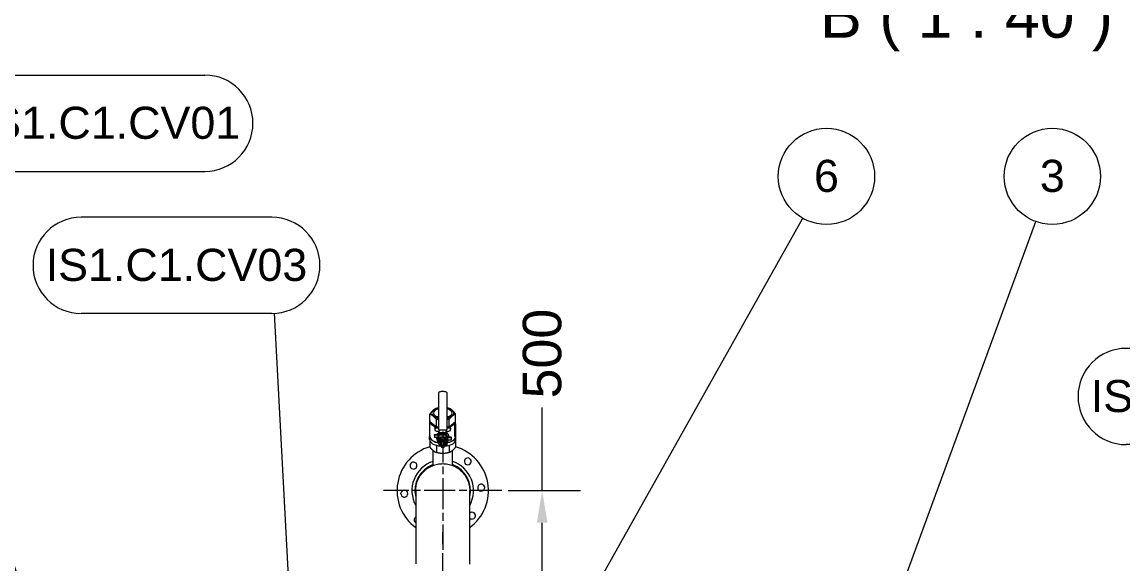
# Model space of a CAD drawing. Header units: millimetres. Extents: x 0 to 100323, y 0 to 59400.
# Drawn here: x 60744 to 69323, y 38986 to 43210 of the extents above; entities that cross this region are included whole.
import ezdxf

# ---------------------------------------------------------------- set-up
doc = ezdxf.new("R2010")
doc.units = ezdxf.units.MM
doc.header["$LTSCALE"] = 100
doc.linetypes.add('CHAIN', pattern=[0.3543, 0.2362, -0.0295, 0.0591, -0.0295])
for name, color, linetype, lineweight in [('Center Mark', 7, 'Continuous', 18), ('Dimension', 7, 'Continuous', 18), ('Symbol', 7, 'Continuous', 18)]:
    doc.layers.add(name, color=color, linetype=linetype, lineweight=lineweight)
for name, color, linetype, lineweight, true_color in [('P_Biomass (BM)', 150, 'Continuous', 18, 0x007fff), ('P_BioMass CenterLine', 150, 'CHAIN', 18, 0x007fff), ('P_Condensate (CS)', 40, 'Continuous', 18, 0xffbf00)]:
    doc.layers.add(name, color=color, linetype=linetype, lineweight=lineweight, true_color=true_color)
doc.styles.add('Label Text', font='arial.ttf')
doc.styles.add('Note Text', font='arial.ttf')
doc.styles.add('Title', font='arial.ttf')
doc.dimstyles.new('Default - Method 2b', dxfattribs={"dimscale": 100, "dimtxt": 3, "dimasz": 2.5, "dimexe": 3, "dimexo": 0.5, "dimgap": 0.7, "dimtad": 0, "dimtoh": 1, "dimdec": 0, "dimrnd": 1e-08, "dimtxsty": 'Title', "dimcen": 0.09, "dimdle": 10, "dimclrd": 256, "dimclre": 256, "dimclrt": 7, "dimadec": 0, "dimazin": 2, "dimtfac": 0.833333, "dimtdec": 1, "dimtmove": 0, "dimatfit": 3, "dimfxl": 1, "dimtolj": 1, "dimlwd": -1, "dimlwe": -1, "dimarcsym": 0})

# ---------------------------------------------------------------- blocks, each defined once
blk = doc.blocks.new('Balloon4')
at = {"layer": 'Symbol'}
for p, q in [((665.228, 358.762), (686.433, 416.551)), ((664.759, 358.934), (664.367, 356.415)), ((665.228, 358.762), (664.367, 356.415)), ((665.698, 358.589), (664.759, 358.934)), ((664.367, 356.415), (665.698, 358.589))]:
    blk.add_line(p, q, dxfattribs=at)
at = {"layer": 'Symbol', "flags": 128}
blk.add_lwpolyline([(664.759, 358.934), (664.367, 356.415), (665.698, 358.589), (664.759, 358.934)], dxfattribs=at)
at = {"layer": 'Symbol'}
blk.add_circle((687.725, 420.07), 3.75, dxfattribs=at)
blk.add_solid([(664.759, 358.934), (664.367, 356.415), (665.698, 358.589), (664.759, 358.934)], dxfattribs=at)
at = {"layer": 'Symbol', "insert": (687.725, 420.091), "char_height": 2.5, "attachment_point": 5, "style": 'Note Text'}
blk.add_mtext('3', dxfattribs=at)
blk = doc.blocks.new('*D52')
at = {"layer": 'Defpoints', "color": 0, "transparency": 16777216}
for p in [(64482.7, 39557.8), (64797.1, 39557.8), (64797.1, 38307.8)]:
    blk.add_point(p, dxfattribs=at)
at = {"layer": 'Dimension', "transparency": 16777216}
for p, q in [((64797.1, 39557.8), (64797.1, 40206.2)), ((64532.7, 39557.8), (65097.1, 39557.8)), ((64797.1, 38557.8), (64797.1, 39307.8))]:
    blk.add_line(p, q, dxfattribs=at)
for points in [[(64755.5, 39307.8), (64838.8, 39307.8), (64797.1, 39557.8)], [(64755.5, 38557.8), (64838.8, 38557.8), (64797.1, 38307.8)]]:
    blk.add_solid(points, dxfattribs=at)
at = {"layer": 'Dimension', "color": 7, "transparency": 16777216, "insert": (64950.3, 40276.2), "char_height": 300, "attachment_point": 7, "rotation": 90, "style": 'Title'}
blk.add_mtext('\\A1;500', dxfattribs=at)
blk = doc.blocks.new('Balloon11')
at = {"layer": 'Symbol'}
for p, q in [((643.551, 372.734), (668.291, 416.803)), ((643.115, 372.979), (642.327, 370.554)), ((643.551, 372.734), (642.327, 370.554)), ((642.327, 370.554), (643.987, 372.49)), ((643.987, 372.49), (643.115, 372.979))]:
    blk.add_line(p, q, dxfattribs=at)
at = {"layer": 'Symbol', "flags": 128}
blk.add_lwpolyline([(643.115, 372.979), (642.327, 370.554), (643.987, 372.49), (643.115, 372.979)], dxfattribs=at)
at = {"layer": 'Symbol'}
blk.add_circle((670.125, 420.07), 3.75, dxfattribs=at)
blk.add_solid([(643.115, 372.979), (642.327, 370.554), (643.987, 372.49), (643.115, 372.979)], dxfattribs=at)
at = {"layer": 'Symbol', "insert": (670.125, 420.091), "char_height": 2.5, "attachment_point": 5, "style": 'Note Text'}
blk.add_mtext('6', dxfattribs=at)
blk = doc.blocks.new('Balloon24')
at = {"layer": 'Symbol'}
for p, q in [((708.338, 406.664), (693.479, 406.664)), ((708.338, 399.164), (693.479, 399.164)), ((713.844, 358.314), (708.796, 399.204)), ((714.34, 358.375), (713.348, 358.252)), ((713.348, 358.252), (714.15, 355.833)), ((713.844, 358.314), (714.15, 355.833)), ((714.15, 355.833), (714.34, 358.375))]:
    blk.add_line(p, q, dxfattribs=at)
at = {"layer": 'Symbol', "flags": 128}
blk.add_lwpolyline([(713.348, 358.252), (714.15, 355.833), (714.34, 358.375), (713.348, 358.252)], dxfattribs=at)
at = {"layer": 'Symbol'}
for centre, start, end in [((693.479, 402.914), 90, 270), ((708.338, 402.914), 270, 90)]:
    blk.add_arc(centre, 3.75, start, end, dxfattribs=at)
blk.add_solid([(713.348, 358.252), (714.15, 355.833), (714.34, 358.375), (713.348, 358.252)], dxfattribs=at)
at = {"layer": 'Symbol', "insert": (700.909, 402.935), "char_height": 2.5, "attachment_point": 5, "style": 'Note Text'}
blk.add_mtext('IS1.C2.CV03', dxfattribs=at)
blk = doc.blocks.new('Balloon29')
at = {"layer": 'Symbol'}
for p, q in [((606.828, 427.958), (621.686, 427.958)), ((601.419, 357.338), (606.527, 420.485)), ((606.828, 420.458), (621.686, 420.458)), ((600.921, 357.379), (601.218, 354.847)), ((601.918, 357.298), (600.921, 357.379)), ((601.419, 357.338), (601.218, 354.847)), ((601.218, 354.847), (601.918, 357.298))]:
    blk.add_line(p, q, dxfattribs=at)
at = {"layer": 'Symbol', "flags": 128}
blk.add_lwpolyline([(600.921, 357.379), (601.218, 354.847), (601.918, 357.298), (600.921, 357.379)], dxfattribs=at)
at = {"layer": 'Symbol'}
for centre, start, end in [((606.828, 424.208), 90, 270), ((621.686, 424.208), 270, 90)]:
    blk.add_arc(centre, 3.75, start, end, dxfattribs=at)
blk.add_solid([(600.921, 357.379), (601.218, 354.847), (601.918, 357.298), (600.921, 357.379)], dxfattribs=at)
at = {"layer": 'Symbol', "insert": (614.257, 424.229), "char_height": 2.5, "attachment_point": 5, "style": 'Note Text'}
blk.add_mtext('IS1.C1.CV01', dxfattribs=at)
blk = doc.blocks.new('Balloon30')
at = {"layer": 'Symbol'}
for p, q in [((626.908, 416.885), (612.049, 416.885)), ((626.908, 409.385), (612.049, 409.385)), ((629.766, 359.957), (627.108, 409.403)), ((630.266, 359.984), (629.267, 359.93)), ((629.267, 359.93), (629.901, 357.461)), ((629.766, 359.957), (629.901, 357.461)), ((629.901, 357.461), (630.266, 359.984))]:
    blk.add_line(p, q, dxfattribs=at)
at = {"layer": 'Symbol', "flags": 128}
blk.add_lwpolyline([(629.267, 359.93), (629.901, 357.461), (630.266, 359.984), (629.267, 359.93)], dxfattribs=at)
at = {"layer": 'Symbol'}
for centre, start, end in [((612.049, 413.135), 90, 270), ((626.908, 413.135), 270, 90)]:
    blk.add_arc(centre, 3.75, start, end, dxfattribs=at)
blk.add_solid([(629.267, 359.93), (629.901, 357.461), (630.266, 359.984), (629.267, 359.93)], dxfattribs=at)
at = {"layer": 'Symbol', "insert": (619.478, 413.156), "char_height": 2.5, "attachment_point": 5, "style": 'Note Text'}
blk.add_mtext('IS1.C1.CV03', dxfattribs=at)

msp = doc.modelspace()

# ---------------------------------------------------------------- linework, layer by layer
at = {"layer": 'Center Mark', "linetype": 'CHAIN', "ltscale": 10.231337}
for p, q in [((64022.4, 40018.2), (64022.4, 39097.4)), ((64482.7, 39557.8), (63562, 39557.8))]:
    msp.add_line(p, q, dxfattribs=at)
at = {"layer": 'P_Biomass (BM)'}
for p, q in [((63991.1, 40318.1), (63991.1, 40321.9)), ((64053.6, 40321.9), (64053.6, 40318.1)), ((63991.1, 40033.4), (63991.1, 40318.1)), ((64053.6, 40318.1), (64053.6, 40033.4)), ((63922.8, 40097), (63922.8, 40155.3)), ((64122, 40097), (64122, 40155.3)), ((63922.4, 39979.7), (63922.4, 40097)), ((63922.8, 40097), (63972.6, 40053.9)), ((63972.6, 40053.9), (63972.6, 40112.2)), ((64072.2, 40053.9), (64072.2, 40112.2)), ((64072.2, 40053.9), (64122, 40097)), ((64117.6, 39980.6), (64117.6, 40064.5)), ((64117.6, 40064.5), (64122.4, 40064.5)), ((64122.4, 40079.7), (64122.4, 40097)), ((64122.4, 40079.7), (64122.4, 40064.5)), ((64122.4, 40064.5), (64122.4, 39980.6)), ((63919.9, 39955.6), (63919.9, 39979.7)), ((63957.2, 39996.2), (63989.9, 39999.4)), ((63957.2, 39989.2), (63957.2, 39996.2)), ((63991.2, 39989.2), (63957.2, 39989.2)), ((63957.2, 39989.2), (63957.2, 39971.9)), ((63960.9, 40045.5), (63960.9, 40033.7)), ((63972.6, 40053.9), (63991.1, 40053.9)), ((63991.1, 40045.8), (63974.9, 40045.8)), ((63974.9, 40021.5), (63994.9, 40021.5)), ((63994.9, 39984.8), (63982.4, 39978.6)), ((63982.4, 39972.3), (63982.4, 39978.6)), ((63994.9, 39978.6), (63982.4, 39972.3)), ((63989.9, 40017), (63989.9, 40007.3)), ((63989.9, 39997.6), (63989.9, 40007.3)), ((63991.2, 39989.2), (63991.2, 39994.8)), ((63993.6, 40020.6), (63994.9, 40020.6)), ((63993.6, 40003.7), (64051.1, 40003.7)), ((63993.6, 39994), (64051.1, 39994)), ((63994.9, 40031.5), (64049.9, 40031.5)), ((63994.9, 40029), (63994.9, 40031.5)), ((63994.9, 40029), (63994.9, 40022)), ((63994.9, 40008.5), (63994.9, 40022)), ((64049.9, 40008.5), (63994.9, 40008.5)), ((63994.9, 39964.8), (63994.9, 39994)), ((64049.9, 40029), (64049.9, 40031.5)), ((64049.9, 40029), (64049.9, 40022)), ((64049.9, 40008.5), (64049.9, 40022)), ((64049.9, 40021.5), (64069.9, 40021.5)), ((64049.9, 40020.6), (64051.1, 40020.6)), ((64049.9, 39964.8), (64049.9, 39994)), ((64062.4, 39978.6), (64049.9, 39984.8)), ((64062.4, 39972.3), (64049.9, 39978.6)), ((64053.6, 40053.9), (64072.2, 40053.9)), ((64069.9, 40045.8), (64053.6, 40045.8)), ((64054.9, 40017), (64054.9, 40007.3)), ((64054.9, 40007.3), (64054.9, 39997.6)), ((64062.4, 39978.6), (64062.4, 39972.3)), ((64066.2, 39978.8), (64066.2, 39969.7)), ((64066.2, 39978.8), (64087.4, 39976.3)), ((64067.4, 39978.6), (64067.4, 39982.7)), ((64083.9, 40045.5), (64083.9, 40033.7)), ((64117.6, 39980.6), (64122.4, 39980.6)), ((64122.4, 39979.7), (64122.4, 39980.6)), ((64124.9, 39955.6), (64124.9, 39979.7)), ((63922.8, 39943.5), (63922.8, 39897.4)), ((63979.1, 39971.9), (63957.2, 39971.9)), ((63972.6, 39910.9), (63972.6, 39854.2)), ((63977.4, 39961.1), (63977.4, 39971.9)), ((63982.4, 39972.3), (63982.4, 39932.3)), ((63982.4, 39932.3), (63987.9, 39929.5)), ((63987.4, 39946.1), (63987.4, 39941.1)), ((63987.7, 39939.7), (63987.7, 39929.9)), ((64005, 39965.7), (64005, 39955.9)), ((64009.9, 39937.9), (64009.9, 39916.7)), ((64012.4, 39902.8), (64012.1, 39903.1)), ((64012.4, 39902.8), (64012.4, 39895.3)), ((64032.4, 39895.3), (64012.4, 39895.3)), ((64032.7, 39903.1), (64032.4, 39902.8)), ((64032.4, 39895.3), (64032.4, 39902.8)), ((64034.9, 39916.7), (64034.9, 39937.9)), ((64039.7, 39965.7), (64039.7, 39955.9)), ((64054.9, 39904.6), (64040.3, 39904.6)), ((64054.9, 39926.1), (64054.9, 39904.6)), ((64055, 39943.3), (64057.3, 39943.4)), ((64056.8, 39929.5), (64062.4, 39932.3)), ((64057, 39939.7), (64057, 39929.9)), ((64057, 39938.7), (64057.3, 39938.7)), ((64057.3, 39943.4), (64057.3, 39948.4)), ((64057.3, 39938.7), (64057.3, 39943.4)), ((64062.4, 39932.3), (64062.4, 39972.3)), ((64087.4, 39969.7), (64066.2, 39969.7)), ((64087.4, 39952.4), (64066.2, 39952.4)), ((64072.2, 39910.9), (64072.2, 39854.2)), ((64087.4, 39976.3), (64087.4, 39969.7)), ((64087.4, 39969.7), (64087.4, 39952.4)), ((64122, 39943.5), (64122, 39897.4)), ((63947, 39754.2), (63947, 39869.7)), ((64097.7, 39754.2), (64097.7, 39869.7)), ((63812, 39557.8), (63812, 39557.8)), ((63812, 39557.8), (63812, 39557.8)), ((63812, 39557.8), (63812, 38986.3)), ((64232.7, 38985.3), (64232.7, 39557.8))]:
    msp.add_line(p, q, dxfattribs=at)
for centre, radius, start, end in [((63994.9, 40321.9), 3.75, 109.37117, 180), ((64049.9, 40321.9), 3.75, 0, 70.62883), ((64022.4, 39557.8), 356.3, 106.23389, 233.8066), ((64022.4, 39557.8), 356.3, 306.19533, 73.76611), ((64217.5, 39785.7), 26.9, 62.34237, 36.50333), ((63794.5, 39752.9), 26.9, 152.34237, 126.50333), ((64022.4, 39557.8), 240, 108.30423, 208.77053), ((64022.4, 39557.8), 216.3, 110.39895, 193.38699), ((64022.4, 39557.8), 240, 331.23141, 71.69577), ((64022.4, 39557.8), 216.3, 346.61494, 69.60105), ((63723.3, 39534.7), 26.9, 197.34237, 171.50333), ((64321.5, 39580.9), 26.9, 17.34237, 351.50333), ((64250.2, 39362.7), 26.9, 332.34237, 130.57673), ((63827.2, 39329.9), 26.9, 124.52052, 216.50333), ((64250.2, 39362.7), 26.9, 229.42521, 306.50333)]:
    msp.add_arc(centre, radius, start, end, dxfattribs=at)
for centre, major_axis, ratio, start_param, end_param in [((64022.4, 40162), (-86.2, 0), 0.5, 5.759587, 6.806784), ((64022.4, 40162), (-86.2, 0), 0.5, 5.083144, 5.759587), ((64022.4, 40162), (-72.7, 0), 0.5, 5.156919, 7.409452), ((64022.4, 40162), (-86.2, 0), 0.5, 3.665191, 4.341634), ((64022.4, 40162), (72.7, 0), 0.5, 5.156919, 7.409452), ((64022.4, 40162), (86.2, 0), 0.5, 5.759587, 6.806784), ((64022.4, 40097), (-100, 0), 0.5, 6.192924, 7.359018), ((64022.4, 40162), (86.2, 0), 0.5, 3.665191, 4.341634), ((64022.4, 40106.3), (-70.7, 0), 0.5, 5.170483, 5.405675), ((64022.4, 40106.3), (-68.5, 0), 0.5, 5.186114, 5.398535), ((64022.4, 40162), (86.2, 0), 0.5, 5.083144, 5.759587), ((64022.4, 40106.3), (-70.7, 0), 0.5, 4.019103, 4.254295), ((64022.4, 40106.3), (-68.5, 0), 0.5, 4.026243, 4.238664), ((64022.4, 40097), (100, 0), 0.5, 5.207353, 6.373447), ((64022.4, 40079.7), (100, 0), 0.5, 5.97409, 6.283185), ((64022.4, 39979.7), (-102.5, 0), 0.5, 6.061871, 7.453085), ((64022.4, 39979.7), (-100, 0), 0.5, 0, 1.159279), ((63974.9, 40033.7), (-14, 0), 0.866025, 4.712389, 7.853982), ((63993.6, 40017), (-3.75, 0), 0.965926, 4.712389, 6.283185), ((63993.6, 40007.3), (-3.75, 0), 0.965926, 0, 1.570796), ((63993.6, 39997.6), (-3.75, 0), 0.965926, 0, 1.570796), ((63994.9, 40033.4), (-3.75, 0), 0.5, 0, 1.570796), ((64022.4, 39961.1), (45, 0), 0.866025, 2.22826, 2.334583), ((64049.9, 40033.4), (3.75, 0), 0.5, 4.712389, 6.283185), ((64022.4, 39961.1), (45, 0), 0.866025, 0.224093, 0.913333), ((64051.1, 40017), (3.75, 0), 0.965926, 0, 1.570796), ((64051.1, 40007.3), (3.75, 0), 0.965926, 4.712389, 6.283185), ((64051.1, 39997.6), (3.75, 0), 0.965926, 4.712389, 6.283185), ((64022.4, 39979.7), (102.5, 0), 0.5, 5.113285, 6.5045), ((64022.4, 39979.7), (100, 0), 0.5, 5.123906, 6.283185), ((64069.9, 40033.7), (14, 0), 0.866025, 4.712389, 7.853982), ((64022.4, 39955.6), (-102.5, 0), 0.5, 0, 1.390416), ((64022.4, 39961.1), (-45, 0), 0.866025, 6.001705, 6.759068), ((64022.4, 39941.1), (35, 0), 0.866025, 0.07854, 3.28494), ((64022.4, 39946.1), (-35, 0), 0.866025, 5.616239, 6.283185), ((64022.4, 39928.6), (-30, 0), 0.866025, 5.759587, 6.806784), ((64022.4, 39946.1), (35, 0), 0.866025, 0.666946, 2.474646), ((64022.4, 39928.6), (-30, 0), 0.866025, 4.712389, 5.759587), ((64022.4, 39928.6), (30, 0), 0.866025, 3.665191, 4.712389), ((64022.4, 39928.6), (-20, 0), 0.866025, 5.387521, 7.17885), ((64022.4, 39929.4), (-17.5, 0), 0.866025, 5.507992, 7.058379), ((64022.4, 39940.2), (-17.5, 0), 0.866025, 0.36141, 0.775193), ((64022.4, 39946.1), (20.2, 0), 0.866025, 3.794524, 4.047103), ((64022.4, 39928.6), (20, 0), 0.866025, 0.895665, 2.245928), ((64022.4, 39927.3), (17.5, 0), 0.866025, 0.775193, 2.366399), ((64022.4, 39927.3), (-17.5, 0), 0.866025, 0.775193, 2.366399), ((64022.4, 39928.6), (-20, 0), 0.866025, 0.895665, 2.245928), ((64022.4, 39928.6), (-30, 0), 0.866025, 3.665191, 4.712389), ((64022.4, 39928.6), (30, 0), 0.866025, 4.712389, 5.759587), ((64022.4, 39928.6), (20, 0), 0.866025, 5.387521, 7.17885), ((64022.4, 39929.4), (17.5, 0), 0.866025, 5.507992, 7.058379), ((64022.4, 39946.1), (20.2, 0), 0.866025, 5.377675, 5.630254), ((64022.4, 39940.2), (17.5, 0), 0.866025, 5.507992, 5.921775), ((64022.4, 39928.6), (30, 0), 0.866025, 5.759587, 6.806784), ((64022.4, 39946.1), (35, 0), 0.866025, 0.07854, 0.666946), ((64022.4, 39955.6), (102.5, 0), 0.5, 5.035031, 6.283185), ((64022.4, 39941.1), (35, 0), 0.866025, 6.139838, 6.204645), ((64022.4, 39961.1), (45, 0), 0.866025, 5.807303, 6.059092)]:
    msp.add_ellipse(centre, major_axis=major_axis, ratio=ratio, start_param=start_param, end_param=end_param, dxfattribs=at)
for points, knots in [([(64051.1, 40325.4), (64047.5, 40326.7), (64043.7, 40327.7), (64036.1, 40329.3), (64032.2, 40329.8), (64024.3, 40330.3), (64020.4, 40330.3), (64012.6, 40329.8), (64008.7, 40329.3), (64001, 40327.7), (63997.3, 40326.7), (63993.6, 40325.4)], [5.8975334, 5.8975334, 5.8975334, 5.8975334, 6.0517941, 6.0517941, 6.2060549, 6.2060549, 6.3603157, 6.3603157, 6.5145765, 6.5145765, 6.6688372, 6.6688372, 6.6688372, 6.6688372]), ([(63960.9, 40045.5), (63960.9, 40047), (63961.2, 40048.5), (63962.6, 40050.8), (63963.5, 40051.7), (63965.9, 40053.1), (63967.5, 40053.5), (63971.1, 40053.8), (63973, 40053.5), (63974.9, 40053)], [-1.8119056, -1.8119056, -1.8119056, -1.8119056, -1.6002654, -1.6002654, -1.3886253, -1.3886253, -1.1377582, -1.1377582, -0.8868911, -0.8868911, -0.8868911, -0.8868911]), ([(63981.9, 39998.6), (63982.8, 40000), (63983.9, 40001.4), (63986.5, 40004.3), (63988.1, 40005.7), (63989.9, 40007)], [-10.2383259, -10.2383259, -10.2383259, -10.2383259, -9.9889569, -9.9889569, -9.6840106, -9.6840106, -9.6840106, -9.6840106]), ([(64054.9, 40007), (64056.6, 40005.7), (64058.2, 40004.3), (64061.3, 40000.9), (64062.7, 39999), (64065, 39994.7), (64065.9, 39992.4), (64067.1, 39987.6), (64067.4, 39985.2), (64067.4, 39982.7)], [-6.850887, -6.850887, -6.850887, -6.850887, -6.545941, -6.545941, -6.201171, -6.201171, -5.856402, -5.856402, -5.511633, -5.511633, -5.511633, -5.511633]), ([(64083.9, 40045.5), (64083.9, 40047), (64083.5, 40048.5), (64082.2, 40050.8), (64081.2, 40051.7), (64078.8, 40053.1), (64077.2, 40053.5), (64073.6, 40053.8), (64071.7, 40053.5), (64069.9, 40053)], [0, 0, 0, 0, 0.2116401, 0.2116401, 0.4232803, 0.4232803, 0.6741474, 0.6741474, 0.9250144, 0.9250144, 0.9250144, 0.9250144]), ([(64230, 39809.5), (64230.7, 39809.1), (64231.4, 39808.7), (64234, 39807), (64235.8, 39805.5), (64237.9, 39803.1), (64238.5, 39802.4), (64239.1, 39801.6)], [-2.1952792, -2.1952792, -2.1952792, -2.1952792, -2.0993492, -2.0993492, -1.8229843, -1.8229843, -1.7097702, -1.7097702, -1.7097702, -1.7097702]), ([(63770.7, 39765.4), (63771.1, 39766.1), (63771.5, 39766.8), (63773.1, 39769.4), (63774.6, 39771.2), (63777, 39773.4), (63777.8, 39774), (63778.5, 39774.5)], [-2.1952792, -2.1952792, -2.1952792, -2.1952792, -2.0993492, -2.0993492, -1.8229843, -1.8229843, -1.7097702, -1.7097702, -1.7097702, -1.7097702]), ([(63812, 39557.8), (63812, 39564.3), (63812.3, 39571.1), (63813.6, 39584.9), (63814.6, 39591.9), (63817.4, 39605.8), (63819.1, 39612.7), (63823.2, 39625.9), (63825.5, 39632.3), (63830.5, 39644.3), (63833.4, 39650.5), (63839.9, 39662.7), (63843.5, 39668.8), (63851.4, 39680.6), (63855.6, 39686.2), (63864.4, 39696.9), (63869, 39702), (63878.2, 39711.1), (63883.2, 39715.7), (63893.9, 39724.5), (63899.6, 39728.8), (63911.4, 39736.6), (63917.5, 39740.3), (63929.7, 39746.8), (63935.9, 39749.7), (63947.9, 39754.6), (63954.2, 39757), (63967.5, 39761), (63974.4, 39762.7), (63988.3, 39765.5), (63995.3, 39766.5), (64009.1, 39767.9), (64015.9, 39768.2), (64022.4, 39768.2), (64028.9, 39768.2), (64035.6, 39767.9), (64049.4, 39766.5), (64056.5, 39765.5), (64070.3, 39762.7), (64077.2, 39761), (64090.5, 39757), (64096.9, 39754.6), (64108.9, 39749.7), (64115, 39746.8), (64127.3, 39740.3), (64133.4, 39736.6), (64145.1, 39728.8), (64150.8, 39724.5), (64161.5, 39715.7), (64166.5, 39711.1), (64175.7, 39702), (64180.3, 39696.9), (64189.1, 39686.2), (64193.4, 39680.6), (64201.2, 39668.8), (64204.8, 39662.7), (64211.4, 39650.5), (64214.2, 39644.3), (64219.2, 39632.3), (64221.5, 39625.9), (64225.6, 39612.7), (64227.3, 39605.8), (64230.1, 39591.9), (64231.1, 39584.9), (64232.4, 39571.1), (64232.7, 39564.3), (64232.7, 39557.8)], [37.386901, 37.386901, 37.386901, 37.386901, 38.165795, 38.165795, 38.944689, 38.944689, 39.723583, 39.723583, 40.502477, 40.502477, 41.28137, 41.28137, 42.060264, 42.060264, 42.839158, 42.839158, 43.618052, 43.618052, 44.396945, 44.396945, 45.175839, 45.175839, 45.954733, 45.954733, 46.733627, 46.733627, 47.512521, 47.512521, 48.291414, 48.291414, 49.070308, 49.070308, 49.849202, 49.849202, 49.849202, 50.628096, 50.628096, 51.406989, 51.406989, 52.185883, 52.185883, 52.964777, 52.964777, 53.743671, 53.743671, 54.522564, 54.522564, 55.301458, 55.301458, 56.080352, 56.080352, 56.859246, 56.859246, 57.638139, 57.638139, 58.417033, 58.417033, 59.195927, 59.195927, 59.974821, 59.974821, 60.753715, 60.753715, 61.532608, 61.532608, 62.31136, 62.31136, 62.31136, 62.31136]), ([(64347.1, 39588.9), (64347.4, 39588.2), (64347.6, 39587.4), (64348.2, 39584.4), (64348.4, 39582.1), (64348.3, 39578.8), (64348.2, 39577.9), (64348, 39577)], [-2.1952792, -2.1952792, -2.1952792, -2.1952792, -2.0993492, -2.0993492, -1.8229843, -1.8229843, -1.7097702, -1.7097702, -1.7097702, -1.7097702]), ([(63697.6, 39526.6), (63697.5, 39527), (63697.4, 39527.3), (63696.4, 39531), (63696.2, 39534.5), (63696.6, 39538.2), (63696.6, 39538.4), (63696.7, 39538.6)], [-3.2252988, -3.2252988, -3.2252988, -3.2252988, -3.177097, -3.177097, -2.688345, -2.688345, -2.659356, -2.659356, -2.659356, -2.659356]), ([(63812, 39307.8), (63810.3, 39308.9), (63808.8, 39310.3), (63806.8, 39312.5), (63806.2, 39313.2), (63805.6, 39313.9)], [-2.0663888, -2.0663888, -2.0663888, -2.0663888, -1.8229843, -1.8229843, -1.7097702, -1.7097702, -1.7097702, -1.7097702]), ([(64274, 39350.2), (64273.7, 39349.5), (64273.3, 39348.8), (64271.6, 39346.2), (64270.1, 39344.4), (64267.7, 39342.2), (64267, 39341.6), (64266.2, 39341.1)], [-2.1952792, -2.1952792, -2.1952792, -2.1952792, -2.0993492, -2.0993492, -1.8229843, -1.8229843, -1.7097702, -1.7097702, -1.7097702, -1.7097702])]:
    msp.add_open_spline(points, degree=3, knots=knots, dxfattribs=at)
for points, weights in [([(63947.7, 40183.5), (63936.1, 40173.5), (63922.8, 40155.3)], [1.77816775413, 1.77816775413, 1.65050105335]), ([(63922.8, 40155.3), (63936.1, 40150.4), (63947.7, 40140.4)], [1.65050105335, 1.77816775413, 1.77816775413]), ([(63972.6, 40198.4), (63959.2, 40193.6), (63947.7, 40183.5)], [1.65050105335, 1.77816775413, 1.77816775413]), ([(63991.1, 40202.4), (63982.2, 40200.8), (63972.6, 40198.4)], [1.72335298424, 1.69451358014, 1.65050105335]), ([(64072.2, 40198.4), (64062.5, 40200.8), (64053.6, 40202.4)], [1.65050105335, 1.69451358014, 1.72335298424]), ([(64097.1, 40183.5), (64085.5, 40193.6), (64072.2, 40198.4)], [1.77816775413, 1.77816775413, 1.65050105335]), ([(64122, 40155.3), (64108.6, 40173.5), (64097.1, 40183.5)], [1.65050105335, 1.77816775413, 1.77816775413]), ([(64097.1, 40140.4), (64108.6, 40150.4), (64122, 40155.3)], [1.77816775413, 1.77816775413, 1.65050105335]), ([(63947.7, 40140.4), (63959.2, 40130.4), (63972.6, 40112.2)], [1.77816775413, 1.77816775413, 1.65050105335]), ([(63972.6, 40112.2), (63982.2, 40114.6), (63991.1, 40116.1)], [1.65050105335, 1.69451358014, 1.72335298424]), ([(64053.6, 40116.1), (64062.5, 40114.6), (64072.2, 40112.2)], [1.72335298424, 1.69451358014, 1.65050105335]), ([(64072.2, 40112.2), (64085.5, 40130.4), (64097.1, 40140.4)], [1.65050105335, 1.77816775413, 1.77816775413]), ([(63947.7, 39869.1), (63936.1, 39879.1), (63922.8, 39897.4)], [1.77816775413, 1.77816775413, 1.65050105335]), ([(63987.7, 39939.7), (63992.4, 39948), (63996.4, 39954.1)], [1.66506350946, 1.79385662014, 1.79385662014]), ([(63987.7, 39929.9), (63992.4, 39935.5), (63996.4, 39941.6)], [1.66506350946, 1.79385662014, 1.79385662014]), ([(63996.4, 39915.6), (63992.4, 39921.6), (63987.7, 39929.9)], [1.79385662014, 1.79385662014, 1.66506350946]), ([(63996.4, 39954.1), (64000.4, 39960.1), (64005, 39965.7)], [1.79385662014, 1.79385662014, 1.66506350946]), ([(63996.4, 39941.6), (64000.4, 39947.6), (64005, 39955.9)], [1.79385662014, 1.79385662014, 1.66506350946]), ([(64005, 39903.9), (64000.4, 39909.5), (63996.4, 39915.6)], [1.66506350946, 1.79385662014, 1.79385662014]), ([(64022.4, 39967), (64014.3, 39967), (64005, 39965.7)], [1.79385662014, 1.79385662014, 1.66506350946]), ([(64022.4, 39954.5), (64014.3, 39954.5), (64005, 39955.9)], [1.79385662014, 1.79385662014, 1.66506350946]), ([(64022.4, 39902.6), (64014.3, 39902.6), (64005, 39903.9)], [1.79385662014, 1.79385662014, 1.66506350946]), ([(64009.9, 39937.9), (64009.9, 39939.8), (64009.9, 39942.1)], [1.09389498572, 1.12552357002, 1.14874156311]), ([(64009.9, 39915), (64009.9, 39915.9), (64009.9, 39916.7)], [1.14874156311, 1.12552357002, 1.09389498572]), ([(64039.7, 39965.7), (64030.4, 39967), (64022.4, 39967)], [1.66506350946, 1.79385662014, 1.79385662014]), ([(64039.7, 39955.9), (64030.4, 39954.5), (64022.4, 39954.5)], [1.66506350946, 1.79385662014, 1.79385662014]), ([(64039.7, 39903.9), (64030.4, 39902.6), (64022.4, 39902.6)], [1.66506350946, 1.79385662014, 1.79385662014]), ([(64034.9, 39942.1), (64034.9, 39939.8), (64034.9, 39937.9)], [1.14874156311, 1.12552357002, 1.09389498572]), ([(64034.9, 39916.7), (64034.9, 39915.9), (64034.9, 39915)], [1.09389498572, 1.12552357002, 1.14874156311]), ([(64039.7, 39965.7), (64044.3, 39960.1), (64048.3, 39954.1)], [1.66506350946, 1.79385662014, 1.79385662014]), ([(64039.7, 39955.9), (64044.3, 39947.6), (64048.3, 39941.6)], [1.66506350946, 1.79385662014, 1.79385662014]), ([(64048.3, 39915.6), (64044.3, 39909.5), (64039.7, 39903.9)], [1.79385662014, 1.79385662014, 1.66506350946]), ([(64048.3, 39954.1), (64052.4, 39948), (64057, 39939.7)], [1.79385662014, 1.79385662014, 1.66506350946]), ([(64048.3, 39941.6), (64052.4, 39935.5), (64057, 39929.9)], [1.79385662014, 1.79385662014, 1.66506350946]), ([(64057, 39929.9), (64052.4, 39921.6), (64048.3, 39915.6)], [1.66506350946, 1.79385662014, 1.79385662014]), ([(64122, 39897.4), (64108.6, 39879.1), (64097.1, 39869.1)], [1.65050105335, 1.77816775413, 1.77816775413]), ([(63972.6, 39854.2), (63959.2, 39859.1), (63947.7, 39869.1)], [1.65050105335, 1.77816775413, 1.77816775413]), ([(64022.4, 39847.6), (63999.3, 39847.6), (63972.6, 39854.2)], [1.77816775413, 1.77816775413, 1.65050105335]), ([(64072.2, 39854.2), (64045.5, 39847.6), (64022.4, 39847.6)], [1.65050105335, 1.77816775413, 1.77816775413]), ([(64097.1, 39869.1), (64085.5, 39859.1), (64072.2, 39854.2)], [1.77816775413, 1.77816775413, 1.65050105335])]:
    msp.add_rational_spline(points, weights, degree=2, dxfattribs=at)
at = {"layer": 'P_BioMass CenterLine', "ltscale": 23.990969}
msp.add_line((64022.4, 32553.2), (64022.4, 39235.3), dxfattribs=at)
at = {"layer": 'P_Condensate (CS)'}
msp.add_arc((39362.4, 32057.8), 22415, 16.19046, 28.31051, dxfattribs=at)

# ---------------------------------------------------------------- block references
at = {"layer": 'Symbol', "xscale": 100, "yscale": 100, "zscale": 100}
for name in ['Balloon29', 'Balloon11', 'Balloon4', 'Balloon30', 'Balloon24']:
    msp.add_blockref(name, (0, 0), dxfattribs=at)

# ---------------------------------------------------------------- texts
at = {"layer": 'Symbol', "insert": (66962.3, 42982.2), "char_height": 350, "attachment_point": 7, "style": 'Label Text'}
msp.add_mtext('B ( 1 : 40 )', dxfattribs=at)

# ---------------------------------------------------------------- dimensions: what is measured, and where the dimension line sits
at = {"layer": 'Dimension'}
dim = msp.add_linear_dim(base=(64797.1, 39557.8), p1=(64797.1, 38307.8), p2=(64482.7, 39557.8), angle=270, dimstyle='Default - Method 2b', override={"dimgap": 0.7, "dimtoh": 0, "dimdec": 0, "dimlfac": 0.4, "dimse1": 1, "dimtol": 0, "dimlim": 0, "dimtp": 0, "dimtm": 0, "dimtdec": 1, "dimtofl": 0, "dimatfit": 2}, dxfattribs=at)
dim.commit()
dim.dimension.update_dxf_attribs({"geometry": '*D52', "text_midpoint": (64797.1, 40607.1), "dimtype": 160})

doc.saveas('drawing.dxf')
